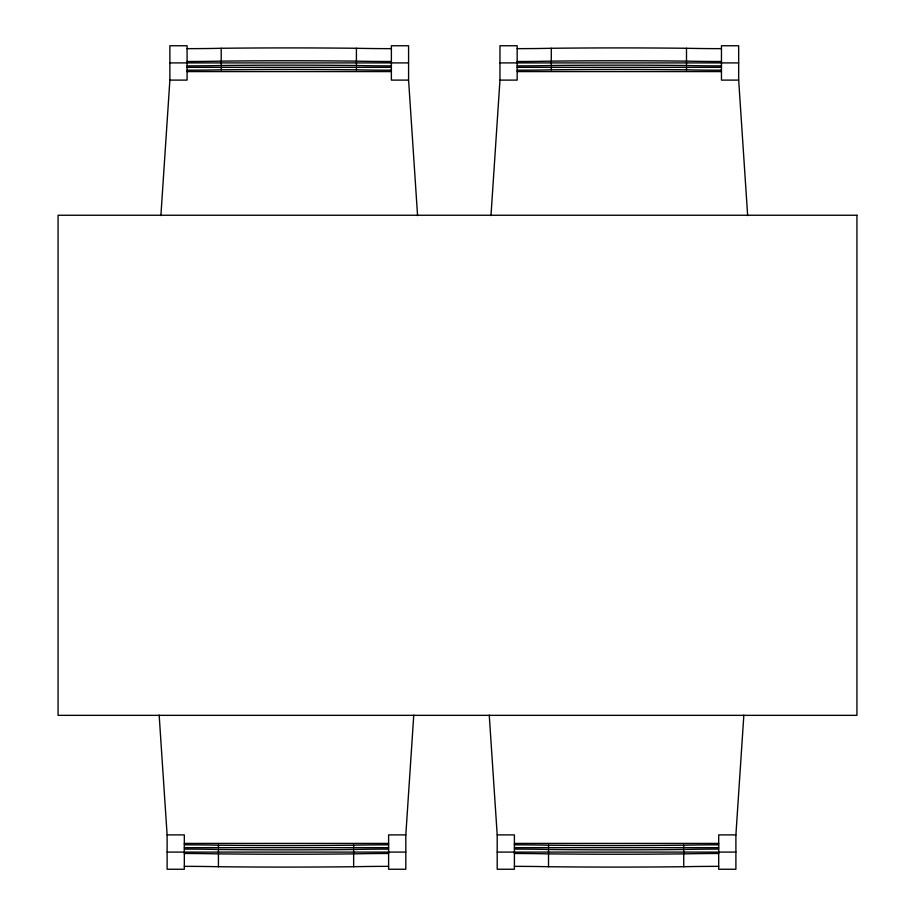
<?xml version="1.0" encoding="UTF-8"?>
<svg xmlns="http://www.w3.org/2000/svg" width="915" height="915" viewBox="0 0 915 915"><rect width="100%" height="100%" fill="white"/><g stroke="black" fill="none" stroke-linecap="round" stroke-linejoin="round"><path stroke-width="1.37" d="M160.891 215.597L169.881 80.108L169.881 45.75L187.083 45.75L187.083 80.108L169.881 80.108M405.814 834.892L388.612 834.892L388.612 869.25L405.814 869.25L405.814 834.892L413.763 715.095M490.978 215.597L499.967 80.108L499.967 45.75L517.169 45.75L517.169 80.108L499.967 80.108M735.9 834.892L718.698 834.892L718.698 869.25L735.9 869.25L735.9 834.892L743.849 715.095M169.881 62.906L408.582 62.906M499.967 62.906L738.668 62.906M187.083 67.333L391.38 67.333M517.169 67.333L721.455 67.333M187.083 71.587L391.38 71.587M517.169 71.587L721.455 71.587M408.582 80.108L391.38 80.108L391.38 45.75L408.582 45.75L408.582 80.108L417.572 215.597M738.668 80.108L721.455 80.108L721.455 45.75L738.668 45.75L738.668 80.108L747.658 215.597M167.113 834.892L184.327 834.892L184.327 869.25L167.113 869.25L167.113 834.892L159.164 715.095M497.2 834.892L514.402 834.892L514.402 869.25L497.2 869.25L497.2 834.892L489.25 715.095M184.327 843.413L388.612 843.413M514.402 843.413L718.698 843.413M184.327 847.667L388.612 847.667M514.402 847.667L718.698 847.667M167.113 852.094L405.814 852.094M497.2 852.094L735.9 852.094M517.169 48.644A94.977 5.49 0 0 0 551.288 48.278A363.713 21.011 0 0 1 686.502 48.278L686.502 61.133A99.575 5.753 0 0 0 721.455 61.499M686.502 62.666L686.502 65.525A99.575 5.753 0 0 0 721.455 65.891M686.502 66.955L686.502 69.814A102.594 5.925 0 0 0 721.455 70.169M718.698 844.831A102.594 5.925 0 0 0 683.734 845.186L683.734 848.045M718.698 849.109A99.575 5.753 0 0 0 683.734 849.475L683.734 852.334M718.698 853.501A99.575 5.753 0 0 0 683.734 853.867L683.734 866.722A363.713 21.011 0 0 1 548.52 866.722A94.977 5.49 0 0 0 514.402 866.356M551.288 48.278L551.288 61.133A94.977 5.49 0 0 1 517.169 61.499M551.288 62.666L551.288 65.525A94.977 5.49 0 0 1 517.169 65.891M551.288 66.955L551.288 69.814A97.859 5.65 0 0 1 517.169 70.169M514.402 844.831A97.859 5.65 0 0 1 548.52 845.186L548.52 848.045M514.402 849.109A94.977 5.49 0 0 1 548.52 849.475L548.52 852.334M514.402 853.501A94.977 5.49 0 0 1 548.52 853.867L548.52 866.722M187.083 48.644A94.977 5.49 0 0 0 221.201 48.278A363.713 21.011 0 0 1 356.415 48.278L356.415 61.133A99.575 5.753 0 0 0 391.38 61.499M356.415 62.666L356.415 65.525A99.575 5.753 0 0 0 391.38 65.891M356.415 66.955L356.415 69.814A102.594 5.925 0 0 0 391.38 70.169M388.612 844.831A102.594 5.925 0 0 0 353.647 845.186L353.647 848.045M388.612 849.109A99.575 5.753 0 0 0 353.647 849.475L353.647 852.334M388.612 853.501A99.575 5.753 0 0 0 353.647 853.867L353.647 866.722A363.713 21.011 0 0 1 218.433 866.722A94.977 5.49 0 0 0 184.327 866.356M221.201 48.278L221.201 61.133A94.977 5.49 0 0 1 187.083 61.499M221.201 62.666L221.201 65.525A94.977 5.49 0 0 1 187.083 65.891M221.201 66.955L221.201 69.814A97.859 5.65 0 0 1 187.083 70.169M184.327 844.831A97.859 5.65 0 0 1 218.433 845.186L218.433 848.045M184.327 849.109A94.977 5.49 0 0 1 218.433 849.475L218.433 852.334M184.327 853.501A94.977 5.49 0 0 1 218.433 853.867L218.433 866.722M551.288 69.814A375.287 21.674 0 0 1 686.502 69.814M721.455 48.644A99.575 5.753 0 0 1 686.502 48.278M551.288 61.133A363.713 21.011 0 0 1 686.502 61.133M551.288 65.525A363.713 21.011 0 0 1 686.502 65.525M683.734 845.186A375.287 21.674 0 0 1 548.52 845.186M683.734 866.722A99.575 5.753 0 0 1 718.698 866.356M683.734 853.867A363.713 21.011 0 0 1 548.52 853.867M683.734 849.475A363.713 21.011 0 0 1 548.52 849.475M353.647 845.186A375.287 21.674 0 0 1 218.433 845.186M353.647 866.722A99.575 5.753 0 0 1 388.612 866.356M353.647 853.867A363.713 21.011 0 0 1 218.433 853.867M353.647 849.475A363.713 21.011 0 0 1 218.433 849.475M221.201 69.814A375.287 21.674 0 0 1 356.415 69.814M391.38 48.644A99.575 5.753 0 0 1 356.415 48.278M221.201 61.133A363.713 21.011 0 0 1 356.415 61.133M221.201 65.525A363.713 21.011 0 0 1 356.415 65.525M856.932 215.254L58.068 215.254L58.068 715.347L856.932 715.347L856.932 215.254"/></g></svg>
